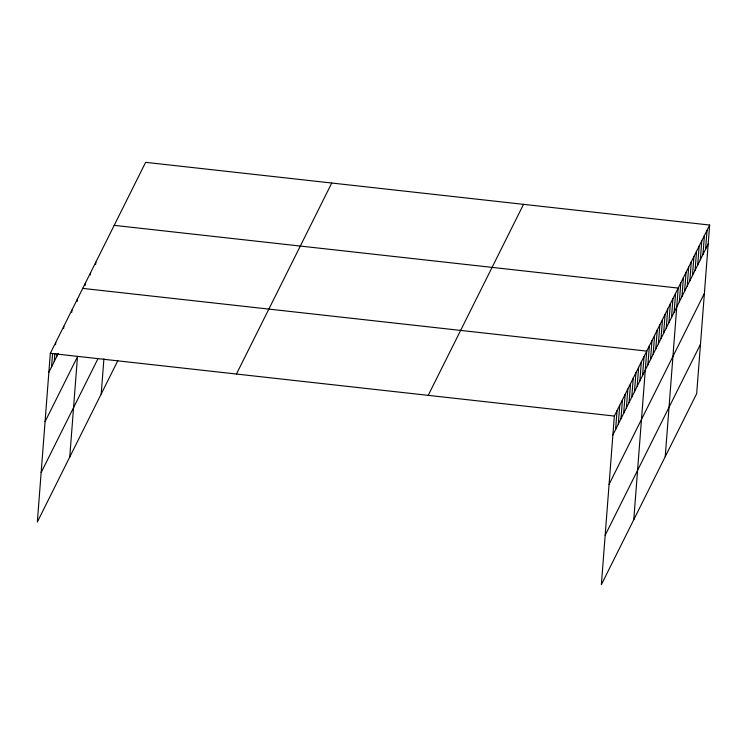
<?xml version="1.0" encoding="UTF-8"?>
<svg xmlns="http://www.w3.org/2000/svg" width="747" height="747" viewBox="0 0 747 747"><rect width="100%" height="100%" fill="white"/><g stroke="black" fill="none" stroke-linecap="round" stroke-linejoin="round"><path stroke-width="1.12" d="M709.65 225.043L614.342 416.051L601.363 584.668L696.68 393.66L709.65 225.043L145.637 162.332L50.32 353.34L37.35 521.957L117.811 360.717M51.571 366.87L52.598 353.499M54.27 361.455L54.867 353.658M55.558 344.74L55.726 342.518M56.968 356.039L57.136 353.817M63.654 328.512L63.831 326.28M71.759 312.274L71.927 310.042M77.156 301.452L77.333 299.22M69.76 457.015L77.473 356.73L45.063 421.672M85.177 285.373L85.354 283.141M90.424 274.868L90.592 272.636M95.663 264.363L95.84 262.132M101.209 393.977L103.908 358.859M615.584 429.581L617.041 410.645M618.283 424.165L619.739 405.229M620.981 418.759L622.438 399.813M623.68 413.343L625.136 394.407M626.388 407.927L627.844 388.991M629.086 402.521L630.543 383.584M631.785 397.105L633.241 378.169M634.483 391.699L635.94 372.753M637.182 386.283L638.638 367.347M639.89 380.867L641.346 361.931M642.588 375.461L644.045 356.524M633.773 519.725L646.743 351.109L82.73 288.398M647.91 364.797L649.367 345.861M650.525 359.54L651.982 340.604M653.149 354.293L654.605 335.347M655.773 349.036L657.229 330.099M658.396 343.779L659.853 324.842M661.011 338.531L662.468 319.595M663.635 333.274L665.091 314.338M666.259 328.026L667.715 309.09M668.873 322.769L670.33 303.833M671.497 317.522L672.954 298.585M674.121 312.265L675.577 293.328M665.222 456.697L678.201 288.081L114.179 225.361M679.359 301.76L680.816 282.824M681.983 296.512L683.44 277.567M684.607 291.255L686.063 272.319M687.221 285.998L688.678 267.062M689.845 280.751L691.302 261.814M692.469 275.494L693.926 256.557M695.083 270.246L696.54 251.309M697.707 264.989L699.164 246.052M700.331 259.741L701.788 240.805M702.955 254.484L704.412 235.548M705.57 249.237L707.026 230.291M48.863 372.277L58.322 353.34M41.15 472.562L98.016 358.597M236.444 374.032L331.761 183.024M428.218 395.359L523.526 204.351M612.876 434.987L708.193 243.98M609.076 484.383L704.393 293.375M605.163 535.272L700.481 344.264M50.32 353.34L614.342 416.051"/></g></svg>
